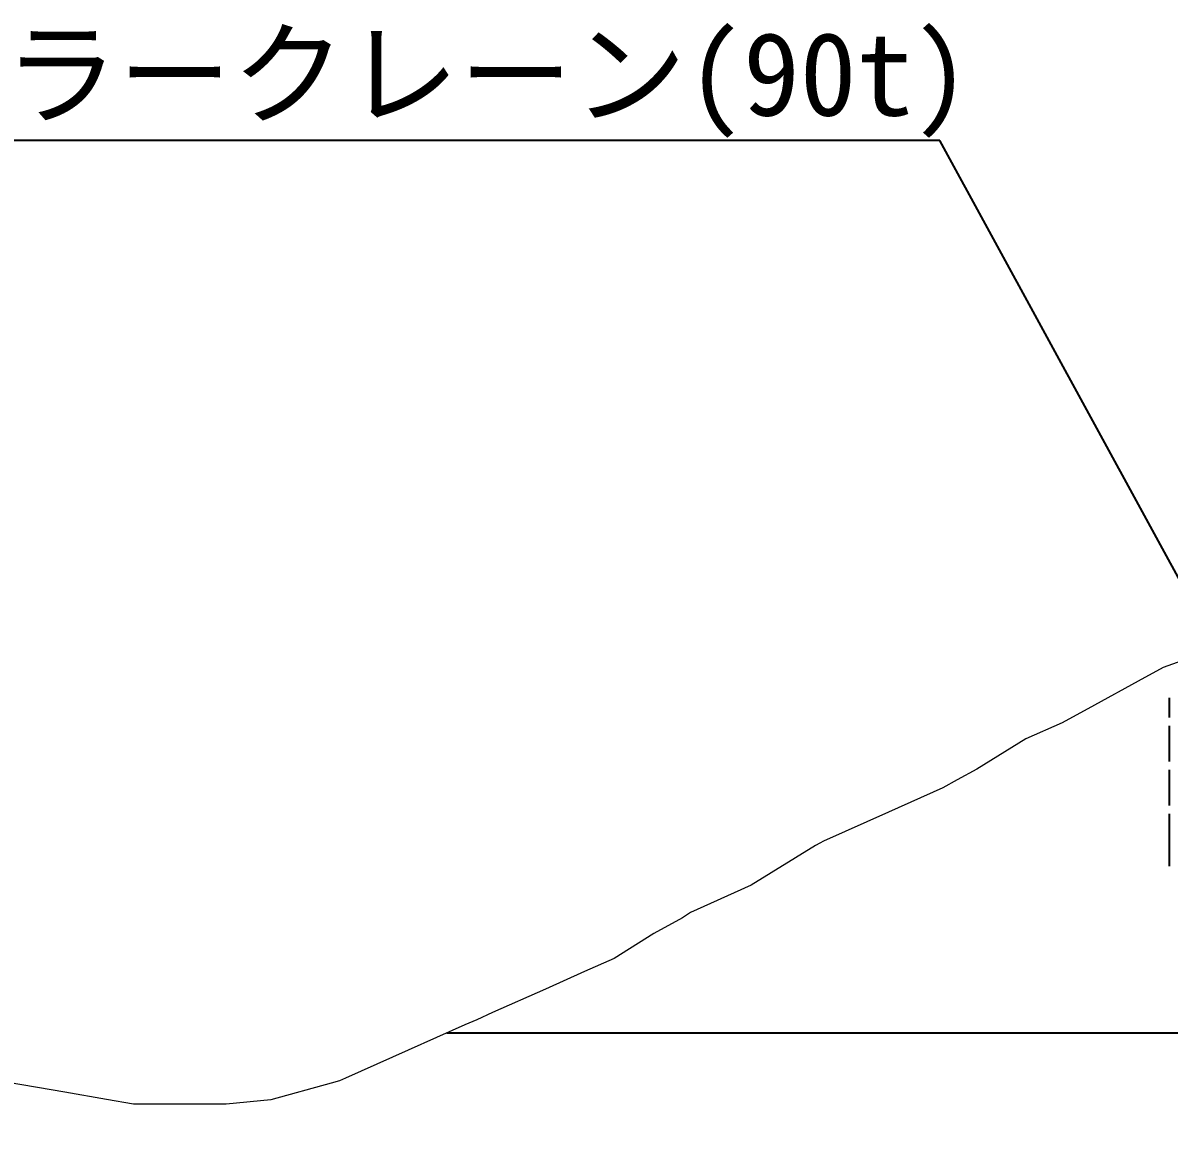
# Model space of a CAD drawing. Header units: millimetres. Extents: x -2078669 to -1085629, y -5987148 to 310365.
# Drawn here: x -1705408 to -1681338, y -2363613 to -2340182 of the extents above; entities that cross this region are included whole.
import ezdxf
from ezdxf.enums import TextEntityAlignment as Align

# ---------------------------------------------------------------- set-up
doc = ezdxf.new("R2010")
doc.units = ezdxf.units.MM
doc.header["$LTSCALE"] = 500
doc.layers.add('2', color=7, linetype='Continuous')
for name, color, linetype, lineweight in [('D-BGD', 7, 'Continuous', 13), ('D-BYP-STR2', 6, 'Continuous', 25), ('D-BYP-STR8', 5, 'Continuous', 25), ('D-BYP-STRB', 5, 'Continuous', 25), ('D-BYP-STRC', 1, 'Continuous', 13)]:
    doc.layers.add(name, color=color, linetype=linetype, lineweight=lineweight)
doc.styles.add('MS ゴシック', font='MS Gothic.ttf')
doc.dimstyles.new('DIM-500-F', dxfattribs={"dimscale": 500, "dimtxt": 3.5, "dimasz": 2.5, "dimexe": 0, "dimexo": 2, "dimgap": 0.8, "dimtad": 1, "dimdec": 0, "dimzin": 0, "dimdsep": 46, "dimtxsty": 'MS ゴシック', "dimblk": 'OPEN', "dimcen": 0.1, "dimclrd": 256, "dimclre": 256, "dimclrt": 256, "dimaunit": 1, "dimadec": 4, "dimazin": 0, "dimtfac": 1, "dimtdec": 0, "dimtmove": 2, "dimatfit": 3, "dimldrblk": 'OPEN', "dimfxl": 1, "dimtolj": 1, "dimtzin": 0, "dimlwd": -1, "dimlwe": -1, "dimarcsym": 2})

# ---------------------------------------------------------------- blocks, each defined once
blk = doc.blocks.new('_Open')
at = {"color": 0, "linetype": 'ByBlock', "lineweight": -2}
for p, q in [((-1, 0.167), (0, 0)), ((-1, -0.167), (0, 0)), ((0, 0), (-1, 0))]:
    blk.add_line(p, q, dxfattribs=at)
blk = doc.blocks.new('A$C57306f55')
at = {"layer": 'D-BYP-STRB', "linetype": 'Continuous'}
for p, q in [((0, 3426.4), (0, 3261.4)), ((0, 3191.4), (0, 2891.4)), ((0, 2821.4), (0, 2521.4)), ((0, 2451.4), (0, 2010.4))]:
    blk.add_line(p, q, dxfattribs=at)

msp = doc.modelspace()

# ---------------------------------------------------------------- linework, layer by layer
at = {"layer": 'D-BGD', "linetype": 'Continuous', "lineweight": 13, "elevation": 708000}
msp.add_lwpolyline([(-1681073.3, -2353582.4), (-1681460.9, -2353726.9), (-1681984.8, -2354013), (-1682902.6, -2354514.3), (-1683581.8, -2354885.2), (-1684344.4, -2355225.6), (-1685375.1, -2355864.5), (-1685786.1, -2356089), (-1686090.3, -2356255.1), (-1687227.9, -2356763), (-1688598.8, -2357375.1), (-1688669.6, -2357413.8), (-1688765.4, -2357466), (-1690111.4, -2358300.4), (-1690474.9, -2358462.7), (-1691107.3, -2358745), (-1691390.4, -2358871.4), (-1691553.1, -2358988.5), (-1692155.7, -2359317.6), (-1692994.9, -2359837.7), (-1693615.8, -2360115), (-1694436.6, -2360481.4), (-1695546, -2360976.7), (-1695878.4, -2361125.1), (-1696124.3, -2361234.9), (-1697320.1, -2361768.8), (-1698632.8, -2362354.9), (-1698761.9, -2362412.5), (-1698936.3, -2362460.1), (-1700203.6, -2362806.2), (-1701141.3, -2362899.6), (-1701645.4, -2362899.6), (-1702326.6, -2362899.6), (-1703087.1, -2362899.6), (-1703649.8, -2362802.1), (-1704528.9, -2362649.6), (-1705716.9, -2362443.6)], dxfattribs=at)
at = {"layer": 'D-BYP-STR2'}
msp.add_line((-1696506.9, -2361399.6, 708000), (-1628403.4, -2361399.6, 708000), dxfattribs=at)
at = {"layer": 'D-BYP-STR8'}
msp.add_line((-1686149.1, -2342655, 708000), (-1712329.1, -2342655, 708000), dxfattribs=at)

# ---------------------------------------------------------------- block references
at = {"layer": '2', "xscale": 2.5, "yscale": 2.5, "zscale": 2.5}
msp.add_blockref('A$C57306f55', (-1681338.1, -2362928.2, 708000), dxfattribs=at)

# ---------------------------------------------------------------- texts
at = {"layer": 'D-BYP-STR8', "style": 'MS ゴシック'}
msp.add_text('クローラークレーン(90t)', height=1750, dxfattribs=at).set_placement((-1699239.1, -2342655, 708000), align=Align.BOTTOM_CENTER)

# ---------------------------------------------------------------- leaders
at = {"layer": 'D-BYP-STR8'}
msp.add_leader([(-1680121, -2353717.1, 708000), (-1686149.1, -2342655, 708000)], dimstyle='DIM-500-F', dxfattribs=at)
at = {"layer": 'D-BYP-STRC'}
msp.add_leader([(-1702191.9, -2370649.6), (-1714294.1, -2352830.3)], dimstyle='DIM-500-F', dxfattribs=at)

doc.saveas('drawing.dxf')
